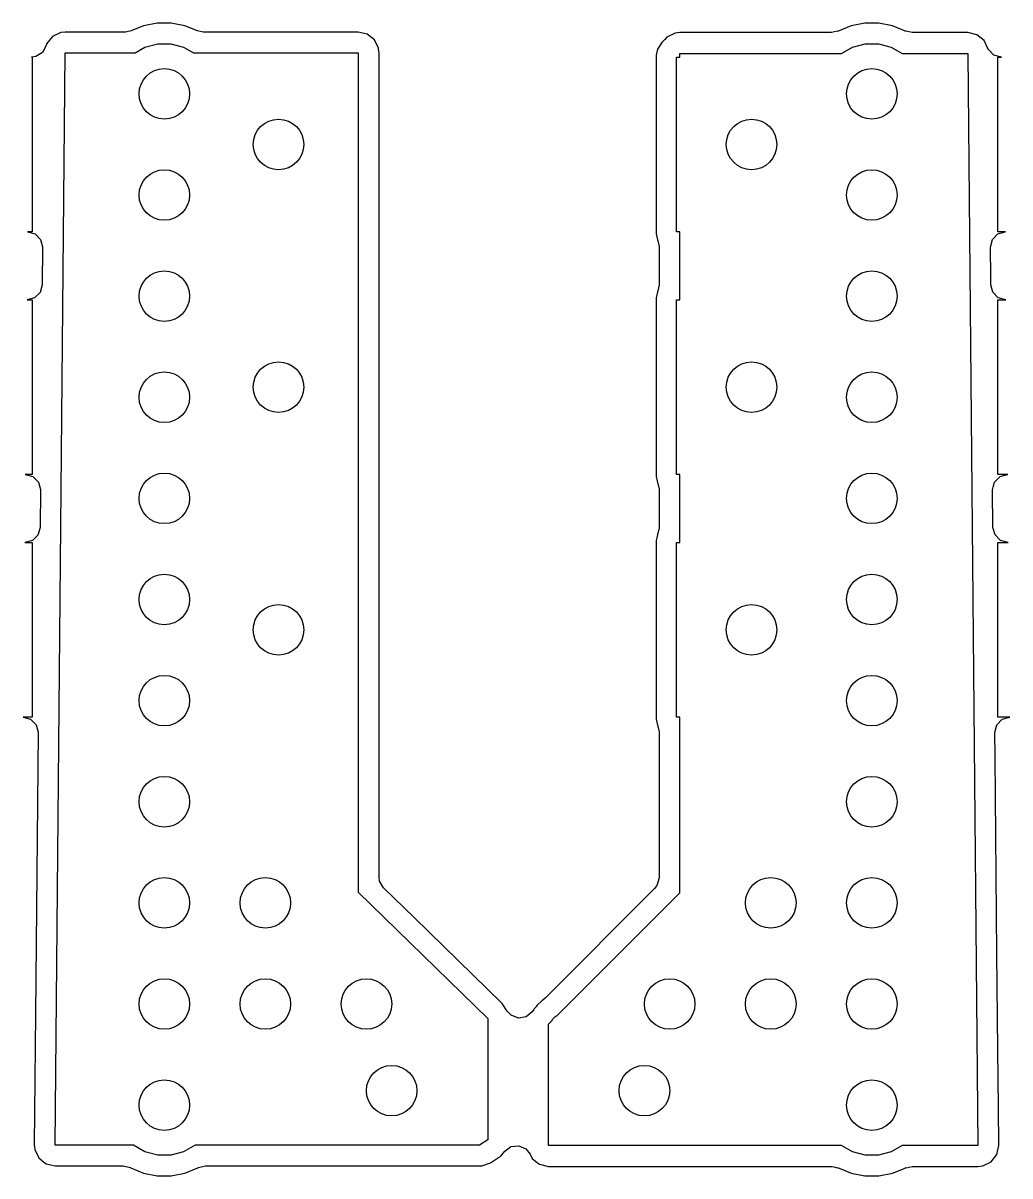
# Model space of a CAD drawing. Header units: inches. Extents: x 2.12 to 6.02, y -5.78 to -1.88.
# Drawn here: x 4.5119 to 4.8963, y -4.8701 to -4.4212 of the extents above; entities that cross this region are included whole.
import ezdxf

# ---------------------------------------------------------------- set-up
doc = ezdxf.new("R2010")
doc.units = ezdxf.units.IN
doc.header["$MEASUREMENT"] = 0
doc.layers.add('B.Cu', color=153, linetype='CONTINUOUS', true_color=0x4d7fc4)

msp = doc.modelspace()

# ---------------------------------------------------------------- linework, layer by layer
at = {"layer": 'B.Cu', "linetype": 'CONTINUOUS'}
for p, q in [((4.56421, -4.42124), (4.55888, -4.4223)), ((4.56965, -4.42124), (4.56421, -4.42124)), ((4.57497, -4.4223), (4.56965, -4.42124)), ((4.8398, -4.42124), (4.83448, -4.4223)), ((4.84524, -4.42124), (4.8398, -4.42124)), ((4.85056, -4.4223), (4.84524, -4.42124)), ((4.52658, -4.42496), (4.52333, -4.42649)), ((4.52831, -4.42477), (4.52658, -4.42496)), ((4.52658, -4.42496), (4.52658, -4.42496)), ((4.55175, -4.42477), (4.52831, -4.42477)), ((4.554, -4.42432), (4.55175, -4.42477)), ((4.55888, -4.4223), (4.554, -4.42432)), ((4.55888, -4.4223), (4.55888, -4.4223)), ((4.57986, -4.42432), (4.57497, -4.4223)), ((4.57497, -4.4223), (4.57497, -4.4223)), ((4.5821, -4.42477), (4.57986, -4.42432)), ((4.64248, -4.42477), (4.5821, -4.42477)), ((4.64599, -4.42557), (4.64248, -4.42477)), ((4.64248, -4.42477), (4.64248, -4.42477)), ((4.64881, -4.42782), (4.64599, -4.42557)), ((4.76592, -4.42518), (4.76267, -4.42675)), ((4.76772, -4.42498), (4.76592, -4.42518)), ((4.76592, -4.42518), (4.76592, -4.42518)), ((4.82686, -4.42498), (4.76772, -4.42498)), ((4.82916, -4.42441), (4.82686, -4.42498)), ((4.82919, -4.42449), (4.82916, -4.42441)), ((4.83448, -4.4223), (4.82919, -4.42449)), ((4.83448, -4.4223), (4.83448, -4.4223)), ((4.85585, -4.42449), (4.85056, -4.4223)), ((4.85056, -4.4223), (4.85056, -4.4223)), ((4.85588, -4.42441), (4.85585, -4.42449)), ((4.85818, -4.42498), (4.85588, -4.42441)), ((4.87992, -4.42498), (4.85818, -4.42498)), ((4.88343, -4.42578), (4.87992, -4.42498)), ((4.87992, -4.42498), (4.87992, -4.42498)), ((4.52089, -4.42998), (4.51944, -4.43265)), ((4.52105, -4.42928), (4.52089, -4.42998)), ((4.52333, -4.42649), (4.52105, -4.42928)), ((4.52333, -4.42649), (4.52333, -4.42649)), ((4.5594, -4.43063), (4.56436, -4.4293)), ((4.56436, -4.4293), (4.5695, -4.4293)), ((4.5695, -4.4293), (4.57446, -4.43063)), ((4.65037, -4.43106), (4.64881, -4.42782)), ((4.64881, -4.42782), (4.64881, -4.42782)), ((4.76075, -4.4288), (4.759, -4.43141)), ((4.76115, -4.42839), (4.76075, -4.4288)), ((4.76194, -4.42767), (4.76115, -4.42839)), ((4.76115, -4.42839), (4.76115, -4.42839)), ((4.76267, -4.42675), (4.76194, -4.42767)), ((4.83499, -4.43063), (4.83995, -4.4293)), ((4.83995, -4.4293), (4.84509, -4.4293)), ((4.84509, -4.4293), (4.85005, -4.43063)), ((4.88625, -4.42803), (4.88343, -4.42578)), ((4.88776, -4.43117), (4.88625, -4.42803)), ((4.88625, -4.42803), (4.88625, -4.42803)), ((4.51686, -4.43424), (4.51518, -4.43449)), ((4.51518, -4.43449), (4.51545, -4.43449)), ((4.51545, -4.43449), (4.51545, -4.50252)), ((4.51944, -4.43265), (4.51686, -4.43424)), ((4.52437, -4.85806), (4.52831, -4.43286)), ((4.52831, -4.43286), (4.55554, -4.43286)), ((4.55554, -4.43286), (4.5594, -4.43063)), ((4.57446, -4.43063), (4.57832, -4.43286)), ((4.57832, -4.43286), (4.64248, -4.43286)), ((4.64248, -4.43286), (4.64248, -4.75963)), ((4.65041, -4.43141), (4.65037, -4.43106)), ((4.65057, -4.43286), (4.65041, -4.43141)), ((4.65057, -4.75374), (4.65057, -4.43286)), ((4.759, -4.43141), (4.75854, -4.43371)), ((4.75854, -4.43371), (4.75854, -4.43371)), ((4.75854, -4.43371), (4.75854, -4.5033)), ((4.76644, -4.50252), (4.76644, -4.43449)), ((4.76644, -4.43449), (4.76772, -4.43449)), ((4.76772, -4.43449), (4.76772, -4.43307)), ((4.76772, -4.43307), (4.83076, -4.43307)), ((4.83076, -4.43307), (4.83499, -4.43063)), ((4.85005, -4.43063), (4.85428, -4.43307)), ((4.85428, -4.43307), (4.87992, -4.43307)), ((4.87992, -4.43307), (4.88386, -4.85827)), ((4.88796, -4.43156), (4.88776, -4.43117)), ((4.89011, -4.4337), (4.88796, -4.43156)), ((4.89304, -4.43449), (4.89011, -4.4337)), ((4.89163, -4.50252), (4.89163, -4.43449)), ((4.89163, -4.43449), (4.89304, -4.43449)), ((4.51545, -4.50252), (4.51365, -4.50252)), ((4.51365, -4.50252), (4.51659, -4.50331)), ((4.51659, -4.50331), (4.51873, -4.50545)), ((4.51873, -4.50545), (4.51952, -4.50839)), ((4.75854, -4.5033), (4.759, -4.5056)), ((4.759, -4.5056), (4.759, -4.5056)), ((4.759, -4.5056), (4.75918, -4.50603)), ((4.75918, -4.50603), (4.75963, -4.50827)), ((4.76772, -4.50252), (4.76644, -4.50252)), ((4.76772, -4.52898), (4.76772, -4.50252)), ((4.88871, -4.50844), (4.88947, -4.5055)), ((4.88947, -4.5055), (4.8916, -4.50333)), ((4.8916, -4.50333), (4.89452, -4.50252)), ((4.89458, -4.50252), (4.89163, -4.50252)), ((4.89452, -4.50252), (4.89458, -4.50252)), ((4.51952, -4.50843), (4.51938, -4.52316)), ((4.51952, -4.50839), (4.51952, -4.50843)), ((4.75963, -4.50827), (4.75963, -4.52322)), ((4.88882, -4.51994), (4.88871, -4.50844)), ((4.88884, -4.52261), (4.88882, -4.51994)), ((4.51938, -4.52316), (4.51857, -4.52609)), ((4.75963, -4.52322), (4.75918, -4.52547)), ((4.88885, -4.52316), (4.88884, -4.52261)), ((4.88963, -4.52604), (4.88885, -4.52316)), ((4.5164, -4.52822), (4.51352, -4.52898)), ((4.51352, -4.52898), (4.51545, -4.52898)), ((4.51545, -4.52898), (4.51545, -4.59701)), ((4.51857, -4.52609), (4.5164, -4.52822)), ((4.759, -4.5259), (4.75854, -4.52819)), ((4.75854, -4.52819), (4.75854, -4.5282)), ((4.75854, -4.5282), (4.75854, -4.59779)), ((4.75918, -4.52547), (4.759, -4.5259)), ((4.76644, -4.59701), (4.76644, -4.52898)), ((4.76644, -4.52898), (4.76772, -4.52898)), ((4.89178, -4.52819), (4.88963, -4.52604)), ((4.89163, -4.59701), (4.89163, -4.52898)), ((4.89163, -4.52898), (4.89471, -4.52898)), ((4.89471, -4.52898), (4.89178, -4.52819)), ((4.51545, -4.59701), (4.51278, -4.59701)), ((4.51278, -4.59701), (4.51571, -4.59779)), ((4.51571, -4.59779), (4.51786, -4.59994)), ((4.51786, -4.59994), (4.51865, -4.60287)), ((4.75854, -4.59779), (4.759, -4.60009)), ((4.759, -4.60009), (4.759, -4.60009)), ((4.759, -4.60009), (4.75918, -4.60052)), ((4.75918, -4.60052), (4.75963, -4.60276)), ((4.76772, -4.59701), (4.76644, -4.59701)), ((4.76772, -4.62346), (4.76772, -4.59701)), ((4.88983, -4.60197), (4.89034, -4.59999)), ((4.89034, -4.59999), (4.89247, -4.59782)), ((4.89545, -4.59701), (4.89163, -4.59701)), ((4.89247, -4.59782), (4.8954, -4.59701)), ((4.8954, -4.59701), (4.89545, -4.59701)), ((4.51865, -4.60293), (4.51851, -4.61765)), ((4.51865, -4.60287), (4.51865, -4.60293)), ((4.75963, -4.60276), (4.75963, -4.61771)), ((4.88958, -4.60293), (4.88983, -4.60197)), ((4.88972, -4.61765), (4.88958, -4.60293)), ((4.51851, -4.61765), (4.5177, -4.62058)), ((4.75963, -4.61771), (4.75918, -4.61995)), ((4.89051, -4.62053), (4.88972, -4.61765)), ((4.51553, -4.62271), (4.51264, -4.62346)), ((4.5177, -4.62058), (4.51553, -4.62271)), ((4.75875, -4.62165), (4.75854, -4.62269)), ((4.75854, -4.62269), (4.75854, -4.69227)), ((4.759, -4.62038), (4.75875, -4.62165)), ((4.75918, -4.61995), (4.759, -4.62038)), ((4.89265, -4.62268), (4.89051, -4.62053)), ((4.89559, -4.62346), (4.89265, -4.62268)), ((4.51264, -4.62346), (4.51545, -4.62346)), ((4.51545, -4.62346), (4.51545, -4.6915)), ((4.76644, -4.6915), (4.76644, -4.62346)), ((4.76644, -4.62346), (4.76772, -4.62346)), ((4.89163, -4.6915), (4.89163, -4.62346)), ((4.89163, -4.62346), (4.89559, -4.62346)), ((4.51545, -4.6915), (4.5119, -4.6915)), ((4.5119, -4.6915), (4.51484, -4.69228)), ((4.51484, -4.69228), (4.51699, -4.69443)), ((4.51699, -4.69443), (4.51777, -4.69736)), ((4.75854, -4.69227), (4.759, -4.69458)), ((4.759, -4.69458), (4.759, -4.69458)), ((4.759, -4.69458), (4.75918, -4.69501)), ((4.75918, -4.69501), (4.75963, -4.69725)), ((4.76772, -4.6915), (4.76644, -4.6915)), ((4.76772, -4.75984), (4.76772, -4.6915)), ((4.89046, -4.69742), (4.89122, -4.69448)), ((4.89122, -4.69448), (4.89335, -4.69231)), ((4.89633, -4.6915), (4.89163, -4.6915)), ((4.89335, -4.69231), (4.89627, -4.6915)), ((4.89627, -4.6915), (4.89633, -4.6915)), ((4.51777, -4.69741), (4.51676, -4.80709)), ((4.51777, -4.69736), (4.51777, -4.69741)), ((4.75963, -4.69725), (4.75963, -4.75406)), ((4.89055, -4.70688), (4.89046, -4.69742)), ((4.89126, -4.78346), (4.89055, -4.70688)), ((4.6508, -4.75534), (4.65057, -4.75374)), ((4.65235, -4.75795), (4.6508, -4.75534)), ((4.75884, -4.75699), (4.75791, -4.75821)), ((4.75963, -4.75406), (4.75884, -4.75699)), ((4.64248, -4.75963), (4.69291, -4.80876)), ((4.66424, -4.76953), (4.65235, -4.75795)), ((4.75791, -4.75821), (4.71523, -4.80089)), ((4.7198, -4.80776), (4.76772, -4.75984)), ((4.69856, -4.80297), (4.66424, -4.76953)), ((4.8916, -4.82106), (4.89126, -4.78346)), ((4.71392, -4.80186), (4.71214, -4.80364)), ((4.71411, -4.80179), (4.71392, -4.80186)), ((4.71428, -4.80166), (4.71411, -4.80179)), ((4.71436, -4.8016), (4.71428, -4.80166)), ((4.71428, -4.80166), (4.71428, -4.80166)), ((4.71523, -4.80089), (4.71436, -4.8016)), ((4.51676, -4.80709), (4.51628, -4.85798)), ((4.70049, -4.80596), (4.69856, -4.80297)), ((4.70202, -4.80756), (4.70049, -4.80596)), ((4.7102, -4.80617), (4.70786, -4.8081)), ((4.71081, -4.8053), (4.7102, -4.80617)), ((4.71102, -4.80509), (4.71081, -4.8053)), ((4.71081, -4.8053), (4.71081, -4.8053)), ((4.71174, -4.80422), (4.71102, -4.80509)), ((4.71179, -4.80414), (4.71174, -4.80422)), ((4.7118, -4.80414), (4.71179, -4.80414)), ((4.71192, -4.80397), (4.7118, -4.80414)), ((4.71214, -4.80364), (4.71192, -4.80397)), ((4.69291, -4.80876), (4.69291, -4.8561)), ((4.70487, -4.80861), (4.70202, -4.80756)), ((4.70786, -4.8081), (4.70487, -4.80861)), ((4.71654, -4.81102), (4.71789, -4.80967)), ((4.71654, -4.85827), (4.71654, -4.81102)), ((4.71789, -4.80967), (4.71795, -4.80955)), ((4.71795, -4.80955), (4.71803, -4.80935)), ((4.71803, -4.80935), (4.71815, -4.80919)), ((4.71815, -4.80919), (4.71827, -4.809)), ((4.71827, -4.809), (4.71839, -4.80884)), ((4.71839, -4.80884), (4.71854, -4.80868)), ((4.71854, -4.80868), (4.71866, -4.80852)), ((4.71866, -4.80852), (4.71882, -4.80841)), ((4.71882, -4.80841), (4.71898, -4.80825)), ((4.71898, -4.80825), (4.71913, -4.80813)), ((4.71913, -4.80813), (4.71933, -4.80801)), ((4.71933, -4.80801), (4.71949, -4.80789)), ((4.71949, -4.80789), (4.71969, -4.80781)), ((4.71969, -4.80781), (4.7198, -4.80776)), ((4.89181, -4.84351), (4.8916, -4.82106)), ((4.89195, -4.85819), (4.89181, -4.84351)), ((4.69291, -4.8561), (4.68973, -4.85806)), ((4.51628, -4.85798), (4.51649, -4.85986)), ((4.51649, -4.85986), (4.51805, -4.8631)), ((4.55487, -4.85806), (4.52437, -4.85806)), ((4.55495, -4.85814), (4.55487, -4.85806)), ((4.5594, -4.86071), (4.55495, -4.85814)), ((4.56436, -4.86204), (4.5594, -4.86071)), ((4.57446, -4.86071), (4.5695, -4.86204)), ((4.57891, -4.85814), (4.57446, -4.86071)), ((4.57899, -4.85806), (4.57891, -4.85814)), ((4.68973, -4.85806), (4.57899, -4.85806)), ((4.69796, -4.86242), (4.69951, -4.86048)), ((4.69951, -4.86048), (4.70195, -4.85867)), ((4.70195, -4.85867), (4.70497, -4.85833)), ((4.70497, -4.85833), (4.70775, -4.85955)), ((4.70775, -4.85955), (4.70938, -4.86159)), ((4.83076, -4.85827), (4.71654, -4.85827)), ((4.83499, -4.86071), (4.83076, -4.85827)), ((4.83995, -4.86204), (4.83499, -4.86071)), ((4.85005, -4.86071), (4.84509, -4.86204)), ((4.85428, -4.85827), (4.85005, -4.86071)), ((4.88386, -4.85827), (4.85428, -4.85827)), ((4.89118, -4.86171), (4.89195, -4.85819)), ((4.51805, -4.8631), (4.51805, -4.8631)), ((4.51805, -4.8631), (4.51986, -4.86455)), ((4.51986, -4.86455), (4.52086, -4.86535)), ((4.52086, -4.86535), (4.52437, -4.86615)), ((4.5695, -4.86204), (4.56436, -4.86204)), ((4.69056, -4.8661), (4.69397, -4.86495)), ((4.69397, -4.86495), (4.69716, -4.86298)), ((4.69716, -4.86298), (4.69796, -4.86242)), ((4.70938, -4.86159), (4.71021, -4.86331)), ((4.71021, -4.86331), (4.71021, -4.86331)), ((4.71021, -4.86331), (4.71226, -4.86495)), ((4.71226, -4.86495), (4.71303, -4.86556)), ((4.71303, -4.86556), (4.71654, -4.86636)), ((4.84509, -4.86204), (4.83995, -4.86204)), ((4.88573, -4.86614), (4.88896, -4.86455)), ((4.88896, -4.86455), (4.89118, -4.86171)), ((4.52437, -4.86615), (4.55088, -4.86615)), ((4.55088, -4.86615), (4.55364, -4.86684)), ((4.55364, -4.86684), (4.55387, -4.86696)), ((4.55387, -4.86696), (4.55888, -4.86904)), ((4.55888, -4.86904), (4.56421, -4.8701)), ((4.56421, -4.8701), (4.56965, -4.8701)), ((4.56965, -4.8701), (4.57497, -4.86904)), ((4.57497, -4.86904), (4.57999, -4.86696)), ((4.57999, -4.86696), (4.58022, -4.86684)), ((4.57999, -4.86696), (4.57999, -4.86696)), ((4.58022, -4.86684), (4.58298, -4.86615)), ((4.58298, -4.86615), (4.68973, -4.86615)), ((4.68973, -4.86615), (4.69056, -4.8661)), ((4.68973, -4.86615), (4.68973, -4.86615)), ((4.71654, -4.86636), (4.82686, -4.86636)), ((4.82686, -4.86636), (4.82693, -4.86637)), ((4.82693, -4.86637), (4.82699, -4.86636)), ((4.82699, -4.86636), (4.82774, -4.86658)), ((4.82774, -4.86658), (4.82916, -4.86693)), ((4.82916, -4.86693), (4.82919, -4.86685)), ((4.82919, -4.86685), (4.83262, -4.86827)), ((4.83262, -4.86827), (4.83448, -4.86904)), ((4.83448, -4.86904), (4.8398, -4.8701)), ((4.8398, -4.8701), (4.84524, -4.8701)), ((4.84524, -4.8701), (4.85056, -4.86904)), ((4.85056, -4.86904), (4.85482, -4.86728)), ((4.85482, -4.86728), (4.85585, -4.86685)), ((4.85585, -4.86685), (4.85588, -4.86693)), ((4.85588, -4.86693), (4.85818, -4.86636)), ((4.85818, -4.86636), (4.88386, -4.86636)), ((4.88386, -4.86636), (4.88469, -4.86626)), ((4.88469, -4.86626), (4.88573, -4.86614))]:
    msp.add_line(p, q, dxfattribs=at)
at = {"layer": 'B.Cu'}
for centre in [(4.56693, -4.44882), (4.84252, -4.44882), (4.61142, -4.4685), (4.79567, -4.4685), (4.56693, -4.48819), (4.84252, -4.48819), (4.56693, -4.52756), (4.84252, -4.52756), (4.61142, -4.56299), (4.79567, -4.56299), (4.56693, -4.56693), (4.84252, -4.56693), (4.56693, -4.6063), (4.84252, -4.6063), (4.56693, -4.64567), (4.84252, -4.64567), (4.61142, -4.65748), (4.79567, -4.65748), (4.56693, -4.68504), (4.84252, -4.68504), (4.56693, -4.72441), (4.84252, -4.72441), (4.56693, -4.76378), (4.6063, -4.76378), (4.80315, -4.76378), (4.84252, -4.76378), (4.56693, -4.80315), (4.6063, -4.80315), (4.64567, -4.80315), (4.76378, -4.80315), (4.80315, -4.80315), (4.84252, -4.80315), (4.65551, -4.83691), (4.75394, -4.83691), (4.56693, -4.84252), (4.84252, -4.84252)]:
    msp.add_circle(centre, 0.00984, dxfattribs=at)

doc.saveas('drawing.dxf')
